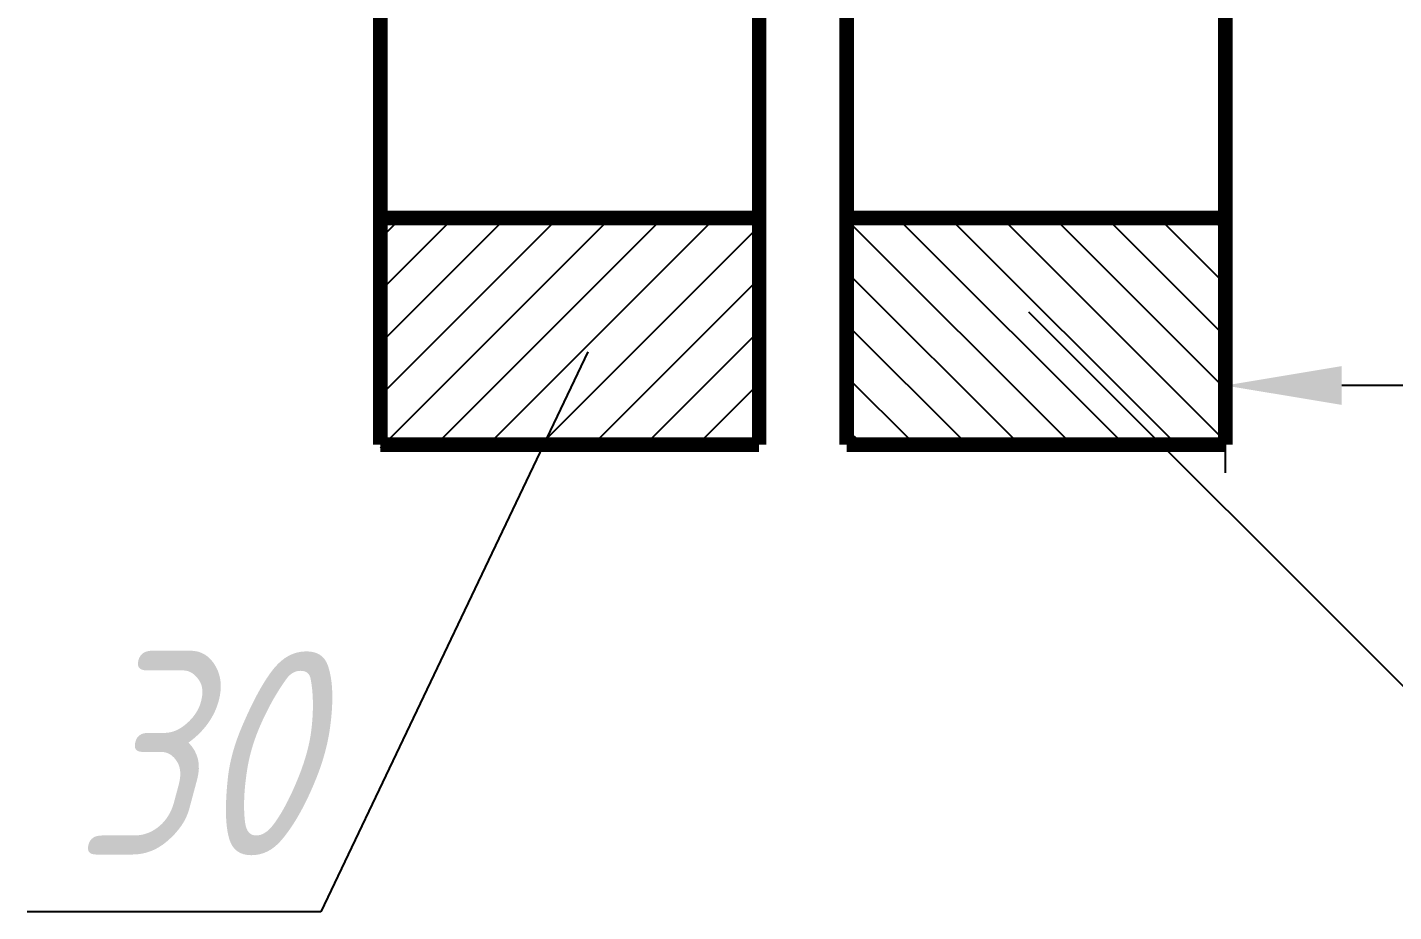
# Model space of a CAD drawing. Extents: x 626 to 1905, y 563 to 1774.
# Drawn here: x 839.89 to 886.79, y 1280.14 to 1310.51 of the extents above; entities that cross this region are included whole.
import ezdxf
from ezdxf.enums import TextEntityAlignment as Align

# ---------------------------------------------------------------- set-up
doc = ezdxf.new("R2010")
doc.units = 0
doc.header["$LTSCALE"] = 0.5
doc.header["$MEASUREMENT"] = 0
doc.layers.get('0').update_dxf_attribs({"linetype": 'CONTINUOUS'})
doc.layers.get('DEFPOINTS').update_dxf_attribs({"linetype": 'CONTINUOUS'})
doc.styles.add('ROMANC', font='romanc', dxfattribs={"width": 0.8, "oblique": 15, "height": 3.5})
doc.dimstyles.get("Standard").update_dxf_attribs({"dimtxt": 0.18, "dimasz": 0.18, "dimexe": 0.18, "dimexo": 0.0625, "dimgap": 0.09, "dimtad": 0, "dimtih": 1, "dimtoh": 1, "dimdec": 4, "dimzin": 0, "dimtxsty": 'STANDARD', "dimcen": 0.09, "dimazin": 3, "dimtfac": 1, "dimtdec": 4, "dimtofl": 0, "dimtmove": 0, "dimatfit": 3, "dimtolj": 1, "dimtzin": 0})

# ---------------------------------------------------------------- blocks, each defined once
blk = doc.blocks.new('*X13')
at = {"color": 0}
for p, q in [((1256.99, 1027.095), (1257.695, 1027.8)), ((1256.99, 1025.299), (1259.491, 1027.8)), ((1256.99, 1023.503), (1261.287, 1027.8)), ((1256.99, 1021.707), (1263.083, 1027.8)), ((1256.99, 1019.911), (1264.879, 1027.8)), ((1258.675, 1019.8), (1266.675, 1027.8)), ((1260.471, 1019.8), (1268.471, 1027.8)), ((1262.267, 1019.8), (1269.99, 1027.523)), ((1264.063, 1019.8), (1269.99, 1025.727)), ((1265.859, 1019.8), (1269.99, 1023.931)), ((1267.655, 1019.8), (1269.99, 1022.135)), ((1269.451, 1019.8), (1269.99, 1020.339))]:
    blk.add_line(p, q, dxfattribs=at)
blk = doc.blocks.new('*X14')
at = {"color": 0}
for p, q in [((1280.722, 1020.02), (1272.99, 1027.752)), ((1282.518, 1020.02), (1274.738, 1027.8)), ((1284.314, 1020.02), (1276.534, 1027.8)), ((1285.99, 1020.14), (1278.33, 1027.8)), ((1285.99, 1021.936), (1280.126, 1027.8)), ((1285.99, 1023.732), (1281.922, 1027.8)), ((1285.99, 1025.528), (1283.718, 1027.8)), ((1285.99, 1027.324), (1285.514, 1027.8)), ((1278.926, 1020.02), (1272.99, 1025.956)), ((1277.13, 1020.02), (1272.99, 1024.16)), ((1275.333, 1020.02), (1272.99, 1022.363)), ((1273.537, 1020.02), (1272.99, 1020.567))]:
    blk.add_line(p, q, dxfattribs=at)
blk = doc.blocks.new('*D136')
at = {"color": 0, "linetype": 'BYBLOCK'}
for p, q in [((911.01, 1340.18), (911.01, 1295.21)), ((881.01, 1338.403), (881.01, 1295.21)), ((907.01, 1298.21), (885.01, 1298.21))]:
    blk.add_line(p, q, dxfattribs=at)
for points in [[(885.01, 1298.877), (885.01, 1297.543), (881.01, 1298.21)], [(907.01, 1298.877), (907.01, 1297.543), (911.01, 1298.21)]]:
    blk.add_solid(points, dxfattribs=at)
at = {"layer": 'DEFPOINTS', "color": 0, "linetype": 'BYBLOCK'}
for p in [(911.01, 1340.18), (881.01, 1338.403), (881.01, 1298.21)]:
    blk.add_point(p, dxfattribs=at)
at = {"color": 0, "linetype": 'BYBLOCK', "style": 'ROMANC', "oblique": 15, "width": 0.8}
blk.add_text('30', height=3.5, dxfattribs=at).set_placement((896.01, 1301.71), align=Align.CENTER)

msp = doc.modelspace()

# ---------------------------------------------------------------- linework, layer by layer
for p, q in [((874.25, 1300.74), (894.86, 1280.14)), ((859.13, 1299.37), (849.97, 1280.14)), ((849.97, 1280.14), (839.89, 1280.14))]:
    msp.add_line(p, q)
at = {"const_width": 0.5}
for points in [[(881.01, 1296.18), (881.01, 1338.40315)], [(852.01, 1333.71644), (852.01, 1296.18)], [(865.01, 1327.68), (865.01, 1303.96)], [(868.01, 1296.18), (868.01, 1327.68)], [(865.01, 1304.96), (865.01, 1296.18)], [(852.01, 1303.96), (865.01, 1303.96)], [(868.01, 1303.96), (881.01, 1303.96)], [(852.01, 1296.18), (865.01, 1296.18)], [(868.01, 1296.18), (881.01, 1296.18)]]:
    msp.add_lwpolyline(points, dxfattribs=at)

# ---------------------------------------------------------------- block references
for name in ['*X13', '*X14']:
    msp.add_blockref(name, (-404.98, 276.16))

# ---------------------------------------------------------------- texts
at = {"style": 'ROMANC', "oblique": 15, "width": 0.8}
msp.add_text('30', height=7, dxfattribs=at).set_placement((841.47575, 1282.07984))

# ---------------------------------------------------------------- dimensions: what is measured, and where the dimension line sits
dim = msp.add_linear_dim(base=(881.01, 1298.21), p1=(911.01, 1340.18), p2=(881.01, 1338.40315), text='30', dimstyle='Standard')
dim.commit()
dim.dimension.update_dxf_attribs({"geometry": '*D136', "text_midpoint": (896.01, 1301.71)})

doc.saveas('drawing.dxf')
